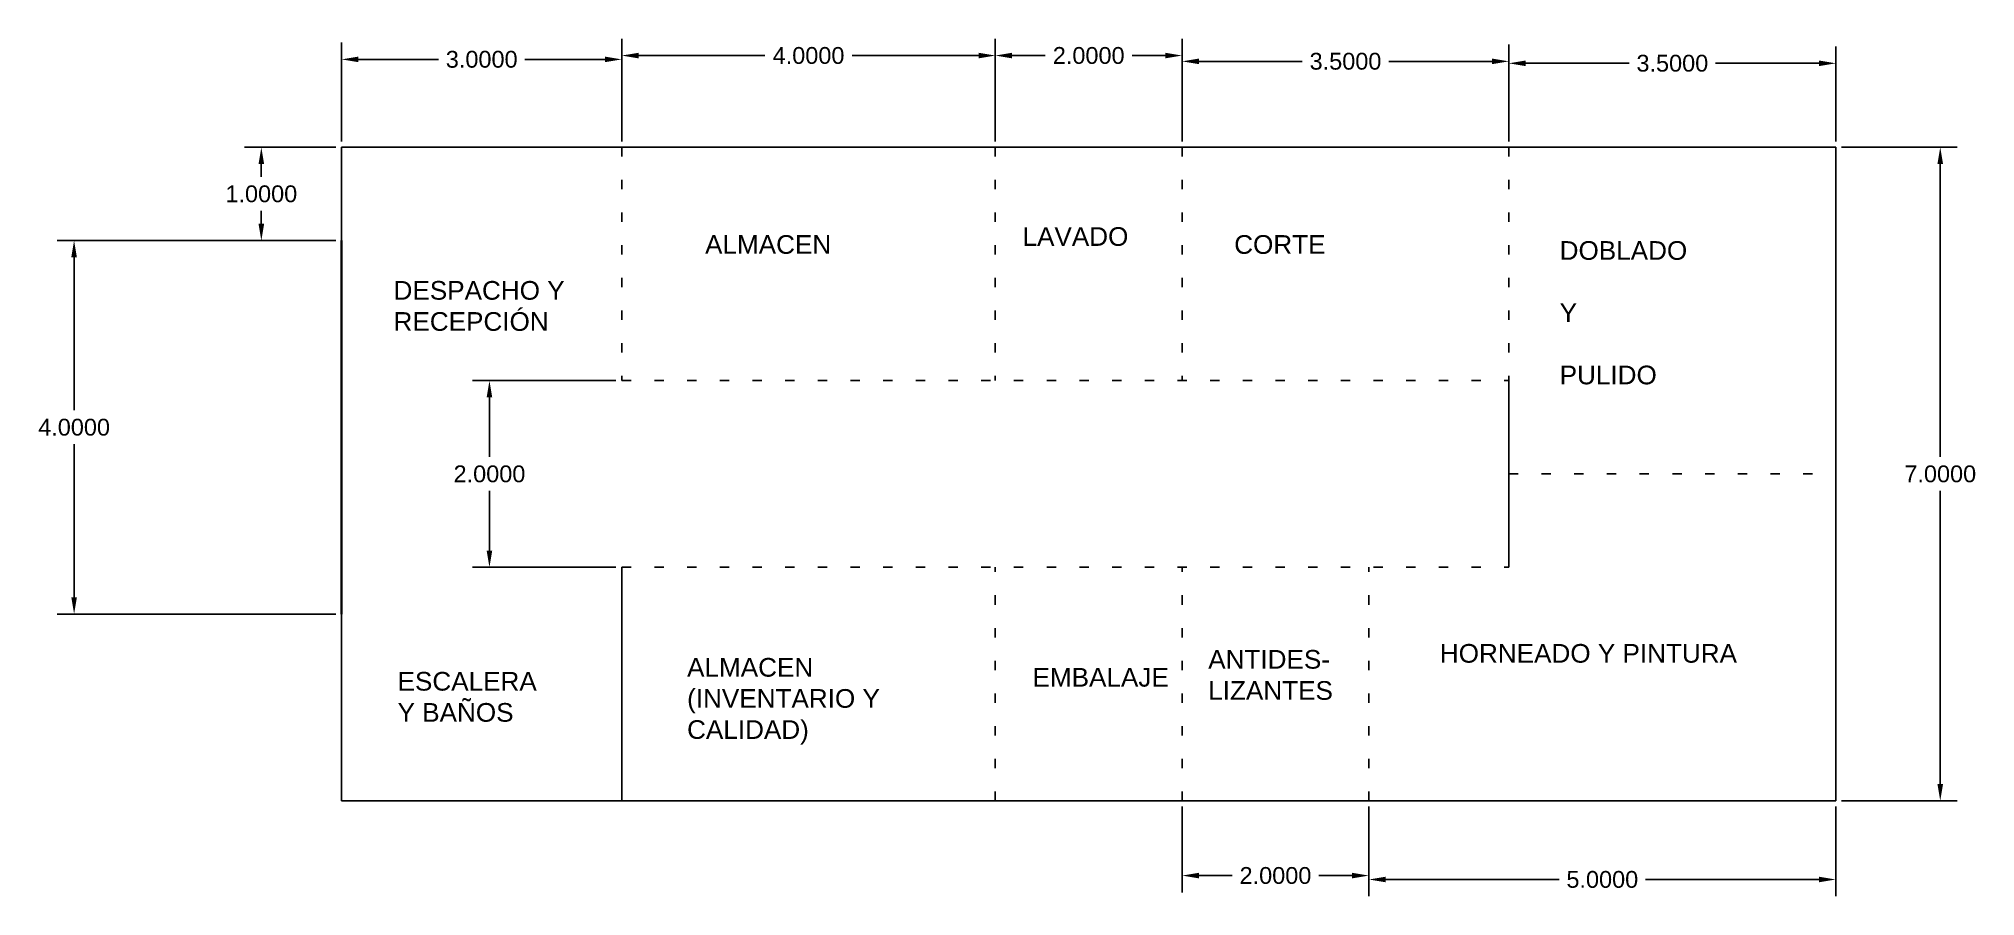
# Model space of a CAD drawing. Header units: metres. Extents: x -3.2 to 17.5, y -1 to 8.2.
import ezdxf

# ---------------------------------------------------------------- set-up
doc = ezdxf.new("R2010")
doc.units = ezdxf.units.M
doc.header["$MEASUREMENT"] = 0
doc.linetypes.add('DOT', pattern=[0.25, 0, -0.25])
doc.layers.add('Pasillo', color=7, linetype='DOT')
doc.layers.add('Puertas', color=10, linetype='DOT', lineweight=35)
doc.styles.get("Standard").update_dxf_attribs({"font": 'arial.ttf'})
doc.dimstyles.get("Standard").update_dxf_attribs({"dimtxt": 0.18, "dimasz": 0.18, "dimexe": 0.18, "dimexo": 0.0625, "dimgap": 0.09, "dimtad": 0, "dimtih": 1, "dimtoh": 1, "dimdec": 4, "dimzin": 0, "dimdsep": 46, "dimtxsty": 'Standard', "dimcen": 0.09, "dimadec": 0, "dimazin": 0, "dimtfac": 1, "dimtdec": 4, "dimtofl": 0, "dimtmove": 0, "dimatfit": 3, "dimfxl": 1, "dimtolj": 1, "dimtzin": 0, "dimarcsym": 0})

# ---------------------------------------------------------------- blocks, each defined once
blk = doc.blocks.new('*D2')
at = {"color": 0, "lineweight": -2, "transparency": 16777216}
for p, q in [((0, 7.062), (0, 8.121)), ((3, 7.062), (3, 8.121)), ((0.18, 7.941), (1.037, 7.941)), ((2.82, 7.941), (1.963, 7.941))]:
    blk.add_line(p, q, dxfattribs=at)
at = {"color": 0, "transparency": 16777216}
for points in [[(0.18, 7.971), (0.18, 7.911), (0, 7.941)], [(2.82, 7.971), (2.82, 7.911), (3, 7.941)]]:
    blk.add_solid(points, dxfattribs=at)
at = {"layer": 'Defpoints', "color": 0, "transparency": 16777216}
for p in [(3, 7.941), (0, 7), (3, 7)]:
    blk.add_point(p, dxfattribs=at)
at = {"color": 0, "transparency": 16777216, "insert": (1.5, 7.941), "char_height": 0.18, "attachment_point": 5}
blk.add_mtext('\\A1;3.0000', dxfattribs=at)
blk = doc.blocks.new('*D3')
at = {"color": 0, "lineweight": -2, "transparency": 16777216}
for p, q in [((3, 7.062), (3, 8.162)), ((7, 7.062), (7, 8.162)), ((3.18, 7.982), (4.533, 7.982)), ((6.82, 7.982), (5.467, 7.982))]:
    blk.add_line(p, q, dxfattribs=at)
at = {"color": 0, "transparency": 16777216}
for points in [[(3.18, 8.012), (3.18, 7.952), (3, 7.982)], [(6.82, 8.012), (6.82, 7.952), (7, 7.982)]]:
    blk.add_solid(points, dxfattribs=at)
at = {"layer": 'Defpoints', "color": 0, "transparency": 16777216}
for p in [(7, 7.982), (3, 7), (7, 7)]:
    blk.add_point(p, dxfattribs=at)
at = {"color": 0, "transparency": 16777216, "insert": (5, 7.982), "char_height": 0.18, "attachment_point": 5}
blk.add_mtext('\\A1;4.0000', dxfattribs=at)
blk = doc.blocks.new('*D4')
at = {"color": 0, "lineweight": -2, "transparency": 16777216}
for p, q in [((7, 7.062), (7, 8.162)), ((9, 7.062), (9, 8.162)), ((7.18, 7.982), (7.535, 7.982)), ((8.82, 7.982), (8.465, 7.982))]:
    blk.add_line(p, q, dxfattribs=at)
at = {"color": 0, "transparency": 16777216}
for points in [[(7.18, 8.012), (7.18, 7.952), (7, 7.982)], [(8.82, 8.012), (8.82, 7.952), (9, 7.982)]]:
    blk.add_solid(points, dxfattribs=at)
at = {"layer": 'Defpoints', "color": 0, "transparency": 16777216}
for p in [(9, 7.982), (7, 7), (9, 7)]:
    blk.add_point(p, dxfattribs=at)
at = {"color": 0, "transparency": 16777216, "insert": (8, 7.982), "char_height": 0.18, "attachment_point": 5}
blk.add_mtext('\\A1;2.0000', dxfattribs=at)
blk = doc.blocks.new('*D5')
at = {"color": 0, "lineweight": -2, "transparency": 16777216}
for p, q in [((9, 7.062), (9, 8.1)), ((12.5, 7.062), (12.5, 8.1)), ((9.18, 7.92), (10.287, 7.92)), ((12.32, 7.92), (11.213, 7.92))]:
    blk.add_line(p, q, dxfattribs=at)
at = {"color": 0, "transparency": 16777216}
for points in [[(9.18, 7.95), (9.18, 7.89), (9, 7.92)], [(12.32, 7.95), (12.32, 7.89), (12.5, 7.92)]]:
    blk.add_solid(points, dxfattribs=at)
at = {"layer": 'Defpoints', "color": 0, "transparency": 16777216}
for p in [(12.5, 7.92), (9, 7), (12.5, 7)]:
    blk.add_point(p, dxfattribs=at)
at = {"color": 0, "transparency": 16777216, "insert": (10.75, 7.92), "char_height": 0.18, "attachment_point": 5}
blk.add_mtext('\\A1;3.5000', dxfattribs=at)
blk = doc.blocks.new('*D6')
at = {"color": 0, "lineweight": -2, "transparency": 16777216}
for p, q in [((12.5, 7.062), (12.5, 8.079)), ((12.68, 7.899), (13.787, 7.899)), ((15.82, 7.899), (14.713, 7.899)), ((16, 7.062), (16, 8.079))]:
    blk.add_line(p, q, dxfattribs=at)
at = {"color": 0, "transparency": 16777216}
for points in [[(12.68, 7.929), (12.68, 7.869), (12.5, 7.899)], [(15.82, 7.929), (15.82, 7.869), (16, 7.899)]]:
    blk.add_solid(points, dxfattribs=at)
at = {"layer": 'Defpoints', "color": 0, "transparency": 16777216}
for p in [(16, 7.899), (12.5, 7), (16, 7)]:
    blk.add_point(p, dxfattribs=at)
at = {"color": 0, "transparency": 16777216, "insert": (14.25, 7.899), "char_height": 0.18, "attachment_point": 5}
blk.add_mtext('\\A1;3.5000', dxfattribs=at)
blk = doc.blocks.new('*D7')
at = {"color": 0, "lineweight": -2, "transparency": 16777216}
for p, q in [((16.062, 7), (17.299, 7)), ((17.119, 6.82), (17.119, 3.682)), ((17.119, 0.18), (17.119, 3.318)), ((16.062, 0), (17.299, 0))]:
    blk.add_line(p, q, dxfattribs=at)
at = {"color": 0, "transparency": 16777216}
for points in [[(17.089, 6.82), (17.149, 6.82), (17.119, 7)], [(17.089, 0.18), (17.149, 0.18), (17.119, 0)]]:
    blk.add_solid(points, dxfattribs=at)
at = {"layer": 'Defpoints', "color": 0, "transparency": 16777216}
for p in [(16, 7), (16, 0), (17.119, 0)]:
    blk.add_point(p, dxfattribs=at)
at = {"color": 0, "transparency": 16777216, "insert": (17.119, 3.5), "char_height": 0.18, "attachment_point": 5}
blk.add_mtext('\\A1;7.0000', dxfattribs=at)
blk = doc.blocks.new('*D8')
at = {"color": 0, "lineweight": -2, "transparency": 16777216}
for p, q in [((11, -0.062), (11, -1.024)), ((16, -0.062), (16, -1.024)), ((11.18, -0.844), (13.037, -0.844)), ((15.82, -0.844), (13.963, -0.844))]:
    blk.add_line(p, q, dxfattribs=at)
at = {"color": 0, "transparency": 16777216}
for points in [[(11.18, -0.814), (11.18, -0.874), (11, -0.844)], [(15.82, -0.814), (15.82, -0.874), (16, -0.844)]]:
    blk.add_solid(points, dxfattribs=at)
at = {"layer": 'Defpoints', "color": 0, "transparency": 16777216}
for p in [(11, 0), (16, 0), (16, -0.844)]:
    blk.add_point(p, dxfattribs=at)
at = {"color": 0, "transparency": 16777216, "insert": (13.5, -0.844), "char_height": 0.18, "attachment_point": 5}
blk.add_mtext('\\A1;5.0000', dxfattribs=at)
blk = doc.blocks.new('*D10')
at = {"color": 0, "lineweight": -2, "transparency": 16777216}
for p, q in [((9, -0.062), (9, -0.982)), ((11, -0.062), (11, -0.982)), ((9.18, -0.802), (9.535, -0.802)), ((10.82, -0.802), (10.465, -0.802))]:
    blk.add_line(p, q, dxfattribs=at)
at = {"color": 0, "transparency": 16777216}
for points in [[(9.18, -0.772), (9.18, -0.832), (9, -0.802)], [(10.82, -0.772), (10.82, -0.832), (11, -0.802)]]:
    blk.add_solid(points, dxfattribs=at)
at = {"layer": 'Defpoints', "color": 0, "transparency": 16777216}
for p in [(9, 0), (11, 0), (11, -0.802)]:
    blk.add_point(p, dxfattribs=at)
at = {"color": 0, "transparency": 16777216, "insert": (10, -0.802), "char_height": 0.18, "attachment_point": 5}
blk.add_mtext('\\A1;2.0000', dxfattribs=at)
blk = doc.blocks.new('*D11')
at = {"color": 0, "lineweight": -2, "transparency": 16777216}
for p, q in [((-0.063, 7), (-1.04, 7)), ((-0.86, 6.82), (-0.86, 6.682)), ((-0.86, 6.18), (-0.86, 6.318)), ((-0.063, 6), (-1.04, 6))]:
    blk.add_line(p, q, dxfattribs=at)
at = {"color": 0, "transparency": 16777216}
for points in [[(-0.89, 6.82), (-0.83, 6.82), (-0.86, 7)], [(-0.89, 6.18), (-0.83, 6.18), (-0.86, 6)]]:
    blk.add_solid(points, dxfattribs=at)
at = {"layer": 'Defpoints', "color": 0, "transparency": 16777216}
for p in [(0, 7), (-0.86, 6), (0, 6)]:
    blk.add_point(p, dxfattribs=at)
at = {"color": 0, "transparency": 16777216, "insert": (-0.86, 6.5), "char_height": 0.18, "attachment_point": 5}
blk.add_mtext('\\A1;1.0000', dxfattribs=at)
blk = doc.blocks.new('*D12')
at = {"color": 0, "lineweight": -2, "transparency": 16777216}
for p, q in [((-0.063, 6), (-3.045, 6)), ((-2.865, 5.82), (-2.865, 4.182)), ((-2.865, 2.18), (-2.865, 3.818)), ((-0.063, 2), (-3.045, 2))]:
    blk.add_line(p, q, dxfattribs=at)
at = {"color": 0, "transparency": 16777216}
for points in [[(-2.895, 5.82), (-2.835, 5.82), (-2.865, 6)], [(-2.895, 2.18), (-2.835, 2.18), (-2.865, 2)]]:
    blk.add_solid(points, dxfattribs=at)
at = {"layer": 'Defpoints', "color": 0, "transparency": 16777216}
for p in [(0, 6), (-2.865, 2), (0, 2)]:
    blk.add_point(p, dxfattribs=at)
at = {"color": 0, "transparency": 16777216, "insert": (-2.865, 4), "char_height": 0.18, "attachment_point": 5}
blk.add_mtext('\\A1;4.0000', dxfattribs=at)
blk = doc.blocks.new('*D13')
at = {"color": 0, "lineweight": -2, "transparency": 16777216}
for p, q in [((2.938, 4.5), (1.403, 4.5)), ((1.583, 4.32), (1.583, 3.682)), ((1.583, 2.68), (1.583, 3.318)), ((2.938, 2.5), (1.403, 2.5))]:
    blk.add_line(p, q, dxfattribs=at)
at = {"color": 0, "transparency": 16777216}
for points in [[(1.553, 4.32), (1.613, 4.32), (1.583, 4.5)], [(1.553, 2.68), (1.613, 2.68), (1.583, 2.5)]]:
    blk.add_solid(points, dxfattribs=at)
at = {"layer": 'Defpoints', "color": 0, "transparency": 16777216}
for p in [(3, 4.5), (1.583, 2.5), (3, 2.5)]:
    blk.add_point(p, dxfattribs=at)
at = {"color": 0, "transparency": 16777216, "insert": (1.583, 3.5), "char_height": 0.18, "attachment_point": 5}
blk.add_mtext('\\A1;2.0000', dxfattribs=at)

msp = doc.modelspace()

# ---------------------------------------------------------------- linework, layer by layer
msp.add_lwpolyline([(0, 0), (16, 0), (16, 7), (0, 7)], close=True)
at = {"layer": 'Pasillo'}
for p, q in [((3, 7), (3, 4.5)), ((7, 7), (7, 4.5)), ((9, 7), (9, 4.5)), ((12.5, 7), (12.5, 4.5)), ((3, 4.5), (12.5, 4.5)), ((12.5, 3.5), (16, 3.5)), ((3, 2.5), (12.5, 2.5)), ((7, 0), (7, 2.5)), ((9, 0), (9, 2.5)), ((11, 0), (11, 2.5))]:
    msp.add_line(p, q, dxfattribs=at)
at = {"layer": 'Pasillo', "linetype": 'ByBlock'}
for p, q in [((12.5, 4.5), (12.5, 2.5)), ((3, 2.5), (3, 0))]:
    msp.add_line(p, q, dxfattribs=at)
at = {"layer": 'Puertas', "linetype": 'Continuous'}
msp.add_line((0, 6), (0, 2), dxfattribs=at)

# ---------------------------------------------------------------- texts
at = {"char_height": 0.2, "attachment_point": 1}
for s, width, heights, insert in [('ALMACEN', 2.5230943, [0], (3.89185, 6.05822)), ('LAVADO', 1.4112223, [0], (7.29161, 6.14368)), ('CORTE', 2.941882, [0], (9.55812, 6.05822)), ('DOBLADO\\P\\PY\\P\\PPULIDO', 2.4161835, [0], (13.04341, 5.99413)), ('DESPACHO Y RECEPCIÓN', 2.0526869, [1.45737], (0.55623, 5.56683)), ('HORNEADO Y PINTURA', 3.6563483, [0], (11.76048, 1.67849)), ('ALMACEN\\P(INVENTARIO Y CALIDAD)', 2.886591, [0], (3.69941, 1.52894)), ('ANTIDES-\\PLIZANTES', 1.7198499, [0], (9.28015, 1.61439)), ('ESCALERA Y BAÑOS', 1.6891902, [0], (0.599, 1.37938)), ('EMBALAJE', 1.6014795, [0], (7.39852, 1.42211))]:
    msp.add_mtext_dynamic_manual_height_columns(s, width=width, gutter_width=1, heights=heights, dxfattribs=dict(at, insert=insert))

# ---------------------------------------------------------------- dimensions: what is measured, and where the dimension line sits
for base, p1, p2, picture, middle in [((3, 7.94081), (0, 7), (3, 7), '*D2', (1.5, 7.94081)), ((7, 7.98245), (3, 7), (7, 7), '*D3', (5, 7.98245)), ((9, 7.98245), (7, 7), (9, 7), '*D4', (8, 7.98245)), ((12.5, 7.92), (9, 7), (12.5, 7), '*D5', (10.75, 7.92)), ((16, 7.89918), (12.5, 7), (16, 7), '*D6', (14.25, 7.89918)), ((11, -0.80212), (9, 0), (11, 0), '*D10', (10, -0.80212)), ((16, -0.84376), (11, 0), (16, 0), '*D8', (13.5, -0.84376))]:
    dim = msp.add_linear_dim(base=base, p1=p1, p2=p2, dimstyle='Standard')
    dim.commit()
    dim.dimension.update_dxf_attribs({"geometry": picture, "text_midpoint": middle})
for base, p1, p2, picture, middle in [((-0.85991, 6), (0, 7), (0, 6), '*D11', (-0.85991, 6.5)), ((17.11909, 0), (16, 7), (16, 0), '*D7', (17.11909, 3.5)), ((1.58257, 2.5), (3, 4.5), (3, 2.5), '*D13', (1.58257, 3.5))]:
    dim = msp.add_linear_dim(base=base, p1=p1, p2=p2, angle=90, dimstyle='Standard')
    dim.commit()
    dim.dimension.update_dxf_attribs({"geometry": picture, "text_midpoint": middle})
dim = msp.add_linear_dim(base=(-2.86491, 2), p1=(0, 6), p2=(0, 2), angle=90, dimstyle='Standard')
dim.commit()
dim.dimension.update_dxf_attribs({"geometry": '*D12', "text_midpoint": (-2.86491, 4), "dimtype": 160})

doc.saveas('drawing.dxf')
